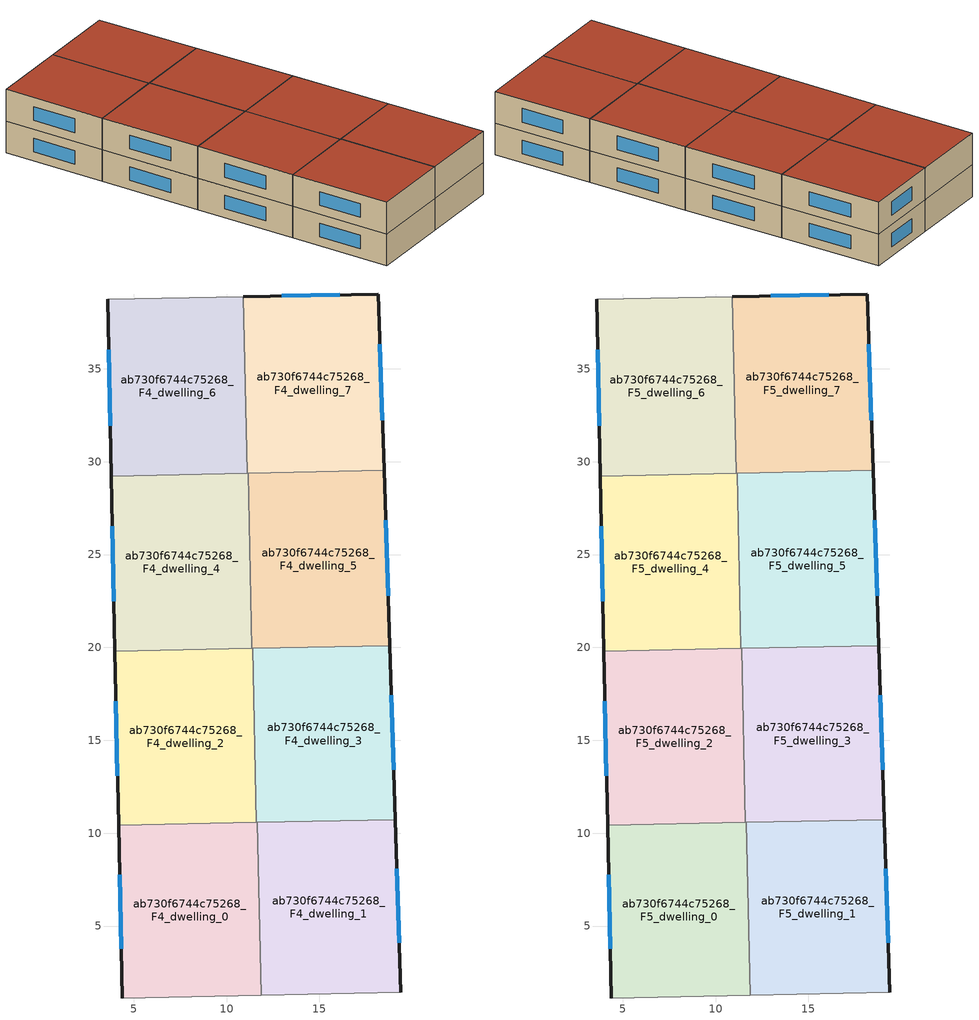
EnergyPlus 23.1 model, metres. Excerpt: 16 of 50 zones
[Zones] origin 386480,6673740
ab730f6744c75268_F4_dwelling_0
 floor to ab730f6744c75268_F3_dwelling_0 (EU_floor_Construction): 11.66,10.58 11.86,1.28 4.38,1.12 4.18,10.42 z12
 wall outside (EU_wall_Construction): 4.18,10.42 4.38,1.12 z12:15
 wall to ab730f6744c75268_F4_dwelling_1 (EU_wall_Construction): 11.86,1.28 11.66,10.58 z12:15
 wall adiabatic (EU_wall_Construction): 4.38,1.12 11.86,1.28 z12:15
 wall to ab730f6744c75268_F4_dwelling_2 (EU_wall_Construction): 11.61,10.58 4.18,10.42 z12:15
 wall to ab730f6744c75268_F4_dwelling_3 (EU_wall_Construction): 11.66,10.58 11.61,10.58 z12:15
 window (EU_Window_Construction): 4.24,7.77 4.32,3.78 z12.86:14.14
ab730f6744c75268_F4_dwelling_1
 floor to ab730f6744c75268_F3_dwelling_1 (EU_floor_Construction): 19.09,10.73 19.39,1.43 11.86,1.28 11.66,10.58 z12
 wall outside (EU_wall_Construction): 19.39,1.43 19.09,10.73 z12:15
 wall adiabatic (EU_wall_Construction): 11.86,1.28 19.39,1.43 z12:15
 wall to ab730f6744c75268_F4_dwelling_3 (EU_wall_Construction): 19.09,10.73 11.66,10.58 z12:15
 window (EU_Window_Construction): 19.3,4.09 19.17,8.08 z12.86:14.14
ab730f6744c75268_F4_dwelling_2
 floor to ab730f6744c75268_F3_dwelling_2 (EU_floor_Construction): 11.41,19.94 11.61,10.58 4.18,10.42 3.99,19.79 z12
 wall outside (EU_wall_Construction): 3.99,19.79 4.18,10.42 z12:15
 wall to ab730f6744c75268_F4_dwelling_3 (EU_wall_Construction): 11.61,10.58 11.41,19.94 z12:15
 wall to ab730f6744c75268_F4_dwelling_4 (EU_wall_Construction): 11.36,19.94 3.99,19.79 z12:15
 wall to ab730f6744c75268_F4_dwelling_5 (EU_wall_Construction): 11.41,19.94 11.36,19.94 z12:15
 window (EU_Window_Construction): 4.04,17.11 4.13,13.1 z12.86:14.14
ab730f6744c75268_F4_dwelling_3
 floor to ab730f6744c75268_F3_dwelling_3 (EU_floor_Construction): 18.78,20.1 19.09,10.73 11.61,10.58 11.41,19.94 z12
 wall outside (EU_wall_Construction): 19.09,10.73 18.78,20.1 z12:15
 wall to ab730f6744c75268_F4_dwelling_5 (EU_wall_Construction): 18.78,20.1 11.41,19.94 z12:15
 window (EU_Window_Construction): 19,13.41 18.87,17.42 z12.86:14.14
ab730f6744c75268_F4_dwelling_4
 floor to ab730f6744c75268_F3_dwelling_4 (EU_floor_Construction): 11.16,29.38 11.36,19.94 3.99,19.79 3.79,29.22 z12
 wall outside (EU_wall_Construction): 3.79,29.22 3.99,19.79 z12:15
 wall to ab730f6744c75268_F4_dwelling_5 (EU_wall_Construction): 11.36,19.94 11.16,29.38 z12:15
 wall to ab730f6744c75268_F4_dwelling_6 (EU_wall_Construction): 11.11,29.37 3.79,29.22 z12:15
 wall to ab730f6744c75268_F4_dwelling_7 (EU_wall_Construction): 11.16,29.38 11.11,29.37 z12:15
 window (EU_Window_Construction): 3.85,26.53 3.93,22.48 z12.86:14.14
ab730f6744c75268_F4_dwelling_5
 floor to ab730f6744c75268_F3_dwelling_5 (EU_floor_Construction): 18.48,29.53 18.78,20.1 11.36,19.94 11.16,29.38 z12
 wall outside (EU_wall_Construction): 18.78,20.1 18.48,29.53 z12:15
 wall to ab730f6744c75268_F4_dwelling_7 (EU_wall_Construction): 18.48,29.53 11.16,29.38 z12:15
 window (EU_Window_Construction): 18.7,22.79 18.57,26.83 z12.86:14.14
ab730f6744c75268_F4_dwelling_6
 floor to ab730f6744c75268_F3_dwelling_6 (EU_floor_Construction): 10.91,38.88 11.11,29.38 3.79,29.22 3.59,38.73 z12
 wall outside (EU_wall_Construction): 3.59,38.73 3.79,29.22 z12:15
 wall adiabatic (EU_wall_Construction): 10.91,38.88 3.59,38.73 z12:15
 wall to ab730f6744c75268_F4_dwelling_7 (EU_wall_Construction): 11.11,29.38 10.91,38.88 z12:15
 window (EU_Window_Construction): 3.65,36.02 3.73,31.94 z12.86:14.14
ab730f6744c75268_F4_dwelling_7
 floor to ab730f6744c75268_F3_dwelling_7 (EU_floor_Construction): 18.17,39.03 18.48,29.53 11.11,29.38 10.91,38.88 z12
 wall outside (EU_wall_Construction): 18.48,29.53 18.17,39.03 10.91,38.88 z12:15
 window (EU_Window_Construction): 16.1,38.99 12.98,38.92 / 18.39,32.24 18.26,36.31 z12.86:14.14
ab730f6744c75268_F5_dwelling_0
 floor to ab730f6744c75268_F4_dwelling_0 (EU_floor_Construction): 11.66,10.58 11.86,1.28 4.38,1.12 4.18,10.42 z15
 wall outside (EU_wall_Construction): 4.18,10.42 4.38,1.12 z15:18
 wall to ab730f6744c75268_F5_dwelling_1 (EU_wall_Construction): 11.86,1.28 11.66,10.58 z15:18
 wall adiabatic (EU_wall_Construction): 4.38,1.12 11.86,1.28 z15:18
 wall to ab730f6744c75268_F5_dwelling_2 (EU_wall_Construction): 11.61,10.58 4.18,10.42 z15:18
 wall to ab730f6744c75268_F5_dwelling_3 (EU_wall_Construction): 11.66,10.58 11.61,10.58 z15:18
 window (EU_Window_Construction): 4.24,7.77 4.32,3.78 z15.86:17.14
 roof outside (EU_roof_Construction): 11.86,1.28 11.66,10.58 4.18,10.42 4.38,1.12 z18
ab730f6744c75268_F5_dwelling_1
 floor to ab730f6744c75268_F4_dwelling_1 (EU_floor_Construction): 19.09,10.73 19.39,1.43 11.86,1.28 11.66,10.58 z15
 wall outside (EU_wall_Construction): 19.39,1.43 19.09,10.73 z15:18
 wall adiabatic (EU_wall_Construction): 11.86,1.28 19.39,1.43 z15:18
 wall to ab730f6744c75268_F5_dwelling_3 (EU_wall_Construction): 19.09,10.73 11.66,10.58 z15:18
 window (EU_Window_Construction): 19.3,4.09 19.17,8.08 z15.86:17.14
 roof outside (EU_roof_Construction): 19.39,1.43 19.09,10.73 11.66,10.58 11.86,1.28 z18
ab730f6744c75268_F5_dwelling_2
 floor to ab730f6744c75268_F4_dwelling_2 (EU_floor_Construction): 11.41,19.94 11.61,10.58 4.18,10.42 3.99,19.79 z15
 wall outside (EU_wall_Construction): 3.99,19.79 4.18,10.42 z15:18
 wall to ab730f6744c75268_F5_dwelling_3 (EU_wall_Construction): 11.61,10.58 11.41,19.94 z15:18
 wall to ab730f6744c75268_F5_dwelling_4 (EU_wall_Construction): 11.36,19.94 3.99,19.79 z15:18
 wall to ab730f6744c75268_F5_dwelling_5 (EU_wall_Construction): 11.41,19.94 11.36,19.94 z15:18
 window (EU_Window_Construction): 4.04,17.11 4.13,13.1 z15.86:17.14
 roof outside (EU_roof_Construction): 11.61,10.58 11.41,19.94 3.99,19.79 4.18,10.42 z18
ab730f6744c75268_F5_dwelling_3
 floor to ab730f6744c75268_F4_dwelling_3 (EU_floor_Construction): 18.78,20.1 19.09,10.73 11.61,10.58 11.41,19.94 z15
 wall outside (EU_wall_Construction): 19.09,10.73 18.78,20.1 z15:18
 wall to ab730f6744c75268_F5_dwelling_5 (EU_wall_Construction): 18.78,20.1 11.41,19.94 z15:18
 window (EU_Window_Construction): 19,13.41 18.87,17.42 z15.86:17.14
 roof outside (EU_roof_Construction): 19.09,10.73 18.78,20.1 11.41,19.94 11.61,10.58 z18
ab730f6744c75268_F5_dwelling_4
 floor to ab730f6744c75268_F4_dwelling_4 (EU_floor_Construction): 11.16,29.38 11.36,19.94 3.99,19.79 3.79,29.22 z15
 wall outside (EU_wall_Construction): 3.79,29.22 3.99,19.79 z15:18
 wall to ab730f6744c75268_F5_dwelling_5 (EU_wall_Construction): 11.36,19.94 11.16,29.38 z15:18
 wall to ab730f6744c75268_F5_dwelling_6 (EU_wall_Construction): 11.11,29.37 3.79,29.22 z15:18
 wall to ab730f6744c75268_F5_dwelling_7 (EU_wall_Construction): 11.16,29.38 11.11,29.37 z15:18
 window (EU_Window_Construction): 3.85,26.53 3.93,22.48 z15.86:17.14
 roof outside (EU_roof_Construction): 11.36,19.94 11.16,29.38 3.79,29.22 3.99,19.79 z18
ab730f6744c75268_F5_dwelling_5
 floor to ab730f6744c75268_F4_dwelling_5 (EU_floor_Construction): 18.48,29.53 18.78,20.1 11.36,19.94 11.16,29.38 z15
 wall outside (EU_wall_Construction): 18.78,20.1 18.48,29.53 z15:18
 wall to ab730f6744c75268_F5_dwelling_7 (EU_wall_Construction): 18.48,29.53 11.16,29.38 z15:18
 window (EU_Window_Construction): 18.7,22.79 18.57,26.83 z15.86:17.14
 roof outside (EU_roof_Construction): 18.78,20.1 18.48,29.53 11.16,29.38 11.36,19.94 z18
ab730f6744c75268_F5_dwelling_6
 floor to ab730f6744c75268_F4_dwelling_6 (EU_floor_Construction): 10.91,38.88 11.11,29.38 3.79,29.22 3.59,38.73 z15
 wall outside (EU_wall_Construction): 3.59,38.73 3.79,29.22 z15:18
 wall adiabatic (EU_wall_Construction): 10.91,38.88 3.59,38.73 z15:18
 wall to ab730f6744c75268_F5_dwelling_7 (EU_wall_Construction): 11.11,29.38 10.91,38.88 z15:18
 window (EU_Window_Construction): 3.65,36.02 3.73,31.94 z15.86:17.14
 roof outside (EU_roof_Construction): 11.11,29.38 10.91,38.88 3.59,38.73 3.79,29.22 z18
ab730f6744c75268_F5_dwelling_7
 floor to ab730f6744c75268_F4_dwelling_7 (EU_floor_Construction): 18.17,39.03 18.48,29.53 11.11,29.38 10.91,38.88 z15
 wall outside (EU_wall_Construction): 18.48,29.53 18.17,39.03 10.91,38.88 z15:18
 window (EU_Window_Construction): 16.1,38.99 12.98,38.92 / 18.39,32.24 18.26,36.31 z15.86:17.14
 roof outside (EU_roof_Construction): 18.48,29.53 18.17,39.03 10.91,38.88 11.11,29.38 z18
[Building]
EU S2 Campaign: North Axis=0; Terrain=City; Solar Distribution=FullExterior
[Site:Location]
Helsinki-Vantaa.AP: Latitude=60.317; Longitude=24.963; Time Zone=2; Elevation=54.6
[SizingPeriod:WeatherFileDays]
AnnualSizingPeriod: Begin Month=1; Begin Day of Month=1; End Month=12; End Day of Month=31; Day of Week for Start Day=Monday; Use Weather File Daylight Saving Period=No; Use Weather File Rain and Snow Indicators=No
[MATERIAL]
EU_InternalMass_Material: Roughness=MediumRough; Thickness=0.1; Conductivity=1; Density=1800; Specific Heat=900; Thermal Absorptance=0.9; Solar Absorptance=0.7; Visible Absorptance=0.7
[MATERIAL:NOMASS] Roughness=MediumRough; Thermal Absorptance=0.9; Solar Absorptance=0.7; Visible Absorptance=0.7
Name | Thermal Resistance
EU_wall_NoMass | 1.10183
EU_roof_NoMass; EU_floor_NoMass | 1.70606
[WINDOWMATERIAL:SIMPLEGLAZINGSYSTEM]
EU_Window_SimpleGlazing: UFactor=3.11035; Solar Heat Gain Coefficient=0.8; Visible Transmittance=0.8
[CONSTRUCTION]
EU_wall_Construction: EU_wall_NoMass
EU_roof_Construction: EU_roof_NoMass
EU_floor_Construction: EU_floor_NoMass
EU_Window_Construction: EU_Window_SimpleGlazing
EU_InternalMass_Construction: EU_InternalMass_Material
[ZONE] Type=1; Multiplier=1; Ceiling Height=autocalculate; Floor Area=autocalculate; Part of Total Floor Area=Yes
Name | Volume
ab730f6744c75268_F4_dwelling_0; ab730f6744c75268_F5_dwelling_0 | 208.738
ab730f6744c75268_F4_dwelling_1; ab730f6744c75268_F5_dwelling_1 | 208.729
ab730f6744c75268_F4_dwelling_2; ab730f6744c75268_F5_dwelling_2 | 208.723
ab730f6744c75268_F4_dwelling_3; ab730f6744c75268_F5_dwelling_3 | 208.72
ab730f6744c75268_F4_dwelling_4; ab730f6744c75268_F5_dwelling_4 | 208.717
ab730f6744c75268_F4_dwelling_5; ab730f6744c75268_F5_dwelling_5 | 208.722
ab730f6744c75268_F4_dwelling_6; ab730f6744c75268_F5_dwelling_6 | 208.754
ab730f6744c75268_F4_dwelling_7; ab730f6744c75268_F5_dwelling_7 | 208.734
[INTERNALMASS] Construction=EU_InternalMass_Construction
Name | Zone or ZoneList | Surface Area
ab730f6744c75268_F4_dwelling_0_EU_InternalMass | ab730f6744c75268_F4_dwelling_0 | 69.58
ab730f6744c75268_F4_dwelling_1_EU_InternalMass | ab730f6744c75268_F4_dwelling_1 | 69.5752
ab730f6744c75268_F4_dwelling_2_EU_InternalMass | ab730f6744c75268_F4_dwelling_2 | 69.5748
ab730f6744c75268_F4_dwelling_3_EU_InternalMass | ab730f6744c75268_F4_dwelling_3 | 69.5748
ab730f6744c75268_F4_dwelling_4_EU_InternalMass | ab730f6744c75268_F4_dwelling_4 | 69.5705
ab730f6744c75268_F4_dwelling_5_EU_InternalMass | ab730f6744c75268_F4_dwelling_5 | 69.5729
ab730f6744c75268_F4_dwelling_6_EU_InternalMass | ab730f6744c75268_F4_dwelling_6 | 69.5834
ab730f6744c75268_F4_dwelling_7_EU_InternalMass | ab730f6744c75268_F4_dwelling_7 | 69.5775
ab730f6744c75268_F5_dwelling_0_EU_InternalMass | ab730f6744c75268_F5_dwelling_0 | 69.58
ab730f6744c75268_F5_dwelling_1_EU_InternalMass | ab730f6744c75268_F5_dwelling_1 | 69.5752
ab730f6744c75268_F5_dwelling_2_EU_InternalMass | ab730f6744c75268_F5_dwelling_2 | 69.5748
ab730f6744c75268_F5_dwelling_3_EU_InternalMass | ab730f6744c75268_F5_dwelling_3 | 69.5748
ab730f6744c75268_F5_dwelling_4_EU_InternalMass | ab730f6744c75268_F5_dwelling_4 | 69.5705
ab730f6744c75268_F5_dwelling_5_EU_InternalMass | ab730f6744c75268_F5_dwelling_5 | 69.5729
ab730f6744c75268_F5_dwelling_6_EU_InternalMass | ab730f6744c75268_F5_dwelling_6 | 69.5834
ab730f6744c75268_F5_dwelling_7_EU_InternalMass | ab730f6744c75268_F5_dwelling_7 | 69.5775
[OTHEREQUIPMENT] Fuel Type=Electricity; Design Level Calculation Method=Watts/Area; Power per Zone Floor Area=1; Fraction Latent=0; Fraction Radiant=0; Fraction Lost=0; Carbon Dioxide Generation Rate=0; EndUse Subcategory=EU_Step8_InternalGains
Name | Zone or ZoneList or Space or SpaceList | Schedule
EU_Step8_InternalGain_ab730f6744c75268_F4_dwelling_0_f000 | ab730f6744c75268_F4_dwelling_0 | EU_Step8_GainSchedule_ab730f6744c75268_F4_dwelling_0_f000
EU_Step8_InternalGain_ab730f6744c75268_F4_dwelling_1_f000 | ab730f6744c75268_F4_dwelling_1 | EU_Step8_GainSchedule_ab730f6744c75268_F4_dwelling_1_f000
EU_Step8_InternalGain_ab730f6744c75268_F4_dwelling_2_f000 | ab730f6744c75268_F4_dwelling_2 | EU_Step8_GainSchedule_ab730f6744c75268_F4_dwelling_2_f000
EU_Step8_InternalGain_ab730f6744c75268_F4_dwelling_3_f000 | ab730f6744c75268_F4_dwelling_3 | EU_Step8_GainSchedule_ab730f6744c75268_F4_dwelling_3_f000
EU_Step8_InternalGain_ab730f6744c75268_F4_dwelling_4_f000 | ab730f6744c75268_F4_dwelling_4 | EU_Step8_GainSchedule_ab730f6744c75268_F4_dwelling_4_f000
EU_Step8_InternalGain_ab730f6744c75268_F4_dwelling_5_f000 | ab730f6744c75268_F4_dwelling_5 | EU_Step8_GainSchedule_ab730f6744c75268_F4_dwelling_5_f000
EU_Step8_InternalGain_ab730f6744c75268_F4_dwelling_6_f000 | ab730f6744c75268_F4_dwelling_6 | EU_Step8_GainSchedule_ab730f6744c75268_F4_dwelling_6_f000
EU_Step8_InternalGain_ab730f6744c75268_F4_dwelling_7_f000 | ab730f6744c75268_F4_dwelling_7 | EU_Step8_GainSchedule_ab730f6744c75268_F4_dwelling_7_f000
EU_Step8_InternalGain_ab730f6744c75268_F5_dwelling_0_f000 | ab730f6744c75268_F5_dwelling_0 | EU_Step8_GainSchedule_ab730f6744c75268_F5_dwelling_0_f000
EU_Step8_InternalGain_ab730f6744c75268_F5_dwelling_1_f000 | ab730f6744c75268_F5_dwelling_1 | EU_Step8_GainSchedule_ab730f6744c75268_F5_dwelling_1_f000
EU_Step8_InternalGain_ab730f6744c75268_F5_dwelling_2_f000 | ab730f6744c75268_F5_dwelling_2 | EU_Step8_GainSchedule_ab730f6744c75268_F5_dwelling_2_f000
EU_Step8_InternalGain_ab730f6744c75268_F5_dwelling_3_f000 | ab730f6744c75268_F5_dwelling_3 | EU_Step8_GainSchedule_ab730f6744c75268_F5_dwelling_3_f000
EU_Step8_InternalGain_ab730f6744c75268_F5_dwelling_4_f000 | ab730f6744c75268_F5_dwelling_4 | EU_Step8_GainSchedule_ab730f6744c75268_F5_dwelling_4_f000
EU_Step8_InternalGain_ab730f6744c75268_F5_dwelling_5_f000 | ab730f6744c75268_F5_dwelling_5 | EU_Step8_GainSchedule_ab730f6744c75268_F5_dwelling_5_f000
EU_Step8_InternalGain_ab730f6744c75268_F5_dwelling_6_f000 | ab730f6744c75268_F5_dwelling_6 | EU_Step8_GainSchedule_ab730f6744c75268_F5_dwelling_6_f000
EU_Step8_InternalGain_ab730f6744c75268_F5_dwelling_7_f000 | ab730f6744c75268_F5_dwelling_7 | EU_Step8_GainSchedule_ab730f6744c75268_F5_dwelling_7_f000
[ZONEVENTILATION:DESIGNFLOWRATE] Schedule=EU_AlwaysOn; Design Flow Rate Calculation Method=AirChanges/Hour; Air Changes per Hour=0.756316; Ventilation Type=Natural; Fan Pressure Rise=0; Fan Total Efficiency=1; Constant Term Coefficient=1; Temperature Term Coefficient=0; Velocity Term Coefficient=0; Velocity Squared Term Coefficient=0; Minimum Indoor Temperature=-100; Maximum Indoor Temperature=100; Delta Temperature=-100; Minimum Outdoor Temperature=-100; Maximum Outdoor Temperature=100; Maximum Wind Speed=40
Name | Zone or ZoneList or Space or SpaceList
EU_ConstantAir_ab730f6744c75268_F4_dwelling_0 | ab730f6744c75268_F4_dwelling_0
EU_ConstantAir_ab730f6744c75268_F4_dwelling_1 | ab730f6744c75268_F4_dwelling_1
EU_ConstantAir_ab730f6744c75268_F4_dwelling_2 | ab730f6744c75268_F4_dwelling_2
EU_ConstantAir_ab730f6744c75268_F4_dwelling_3 | ab730f6744c75268_F4_dwelling_3
EU_ConstantAir_ab730f6744c75268_F4_dwelling_4 | ab730f6744c75268_F4_dwelling_4
EU_ConstantAir_ab730f6744c75268_F4_dwelling_5 | ab730f6744c75268_F4_dwelling_5
EU_ConstantAir_ab730f6744c75268_F4_dwelling_6 | ab730f6744c75268_F4_dwelling_6
EU_ConstantAir_ab730f6744c75268_F4_dwelling_7 | ab730f6744c75268_F4_dwelling_7
EU_ConstantAir_ab730f6744c75268_F5_dwelling_0 | ab730f6744c75268_F5_dwelling_0
EU_ConstantAir_ab730f6744c75268_F5_dwelling_1 | ab730f6744c75268_F5_dwelling_1
EU_ConstantAir_ab730f6744c75268_F5_dwelling_2 | ab730f6744c75268_F5_dwelling_2
EU_ConstantAir_ab730f6744c75268_F5_dwelling_3 | ab730f6744c75268_F5_dwelling_3
EU_ConstantAir_ab730f6744c75268_F5_dwelling_4 | ab730f6744c75268_F5_dwelling_4
EU_ConstantAir_ab730f6744c75268_F5_dwelling_5 | ab730f6744c75268_F5_dwelling_5
EU_ConstantAir_ab730f6744c75268_F5_dwelling_6 | ab730f6744c75268_F5_dwelling_6
EU_ConstantAir_ab730f6744c75268_F5_dwelling_7 | ab730f6744c75268_F5_dwelling_7
[HVACTEMPLATE:THERMOSTAT] Constant Heating Setpoint=20; Constant Cooling Setpoint=50
EU_HeatOnly_ab730f6744c75268_F1_dwelling_8; EU_HeatOnly_ab730f6744c75268_F2_dwelling_0; EU_HeatOnly_ab730f6744c75268_F2_dwelling_1; EU_HeatOnly_ab730f6744c75268_F2_dwelling_2; EU_HeatOnly_ab730f6744c75268_F2_dwelling_3; EU_HeatOnly_ab730f6744c75268_F2_dwelling_4; EU_HeatOnly_ab730f6744c75268_F2_dwelling_5; EU_HeatOnly_ab730f6744c75268_F2_dwelling_6; EU_HeatOnly_ab730f6744c75268_F2_dwelling_7; EU_HeatOnly_ab730f6744c75268_F3_dwelling_0; EU_HeatOnly_ab730f6744c75268_F3_dwelling_1; EU_HeatOnly_ab730f6744c75268_F3_dwelling_2; EU_HeatOnly_ab730f6744c75268_F3_dwelling_3; EU_HeatOnly_ab730f6744c75268_F3_dwelling_4; EU_HeatOnly_ab730f6744c75268_F3_dwelling_5; EU_HeatOnly_ab730f6744c75268_F3_dwelling_6; EU_HeatOnly_ab730f6744c75268_F3_dwelling_7; EU_HeatOnly_ab730f6744c75268_F4_dwelling_0; EU_HeatOnly_ab730f6744c75268_F4_dwelling_1; EU_HeatOnly_ab730f6744c75268_F4_dwelling_2; EU_HeatOnly_ab730f6744c75268_F4_dwelling_3; EU_HeatOnly_ab730f6744c75268_F4_dwelling_4; EU_HeatOnly_ab730f6744c75268_F4_dwelling_5; EU_HeatOnly_ab730f6744c75268_F4_dwelling_6; EU_HeatOnly_ab730f6744c75268_F4_dwelling_7; EU_HeatOnly_ab730f6744c75268_F5_dwelling_0; EU_HeatOnly_ab730f6744c75268_F5_dwelling_1; EU_HeatOnly_ab730f6744c75268_F5_dwelling_2; EU_HeatOnly_ab730f6744c75268_F5_dwelling_3; EU_HeatOnly_ab730f6744c75268_F5_dwelling_4; EU_HeatOnly_ab730f6744c75268_F5_dwelling_5; EU_HeatOnly_ab730f6744c75268_F5_dwelling_6; EU_HeatOnly_ab730f6744c75268_F5_dwelling_7
[HVACTEMPLATE:ZONE:IDEALLOADSAIRSYSTEM] System Availability Schedule=EU_AlwaysOn; Maximum Heating Supply Air Temperature=50; Minimum Cooling Supply Air Temperature=13; Maximum Heating Supply Air Humidity Ratio=0.0156; Minimum Cooling Supply Air Humidity Ratio=0.0077; Heating Limit=NoLimit; Cooling Limit=NoLimit; Heating Availability Schedule=EU_AlwaysOn; Cooling Availability Schedule=EU_CoolingOff; Dehumidification Control Type=ConstantSensibleHeatRatio; Cooling Sensible Heat Ratio=0.7; Dehumidification Setpoint=60; Humidification Control Type=None; Humidification Setpoint=30; Outdoor Air Method=None; Outdoor Air Flow Rate per Person=0.00944; Outdoor Air Flow Rate per Zone Floor Area=0; Outdoor Air Flow Rate per Zone=0; Demand Controlled Ventilation Type=None; Outdoor Air Economizer Type=NoEconomizer; Heat Recovery Type=None; Sensible Heat Recovery Effectiveness=0.7; Latent Heat Recovery Effectiveness=0.65
Name | Template Thermostat
ab730f6744c75268_F4_dwelling_0 | EU_HeatOnly_ab730f6744c75268_F4_dwelling_0
ab730f6744c75268_F4_dwelling_1 | EU_HeatOnly_ab730f6744c75268_F4_dwelling_1
ab730f6744c75268_F4_dwelling_2 | EU_HeatOnly_ab730f6744c75268_F4_dwelling_2
ab730f6744c75268_F4_dwelling_3 | EU_HeatOnly_ab730f6744c75268_F4_dwelling_3
ab730f6744c75268_F4_dwelling_4 | EU_HeatOnly_ab730f6744c75268_F4_dwelling_4
ab730f6744c75268_F4_dwelling_5 | EU_HeatOnly_ab730f6744c75268_F4_dwelling_5
ab730f6744c75268_F4_dwelling_6 | EU_HeatOnly_ab730f6744c75268_F4_dwelling_6
ab730f6744c75268_F4_dwelling_7 | EU_HeatOnly_ab730f6744c75268_F4_dwelling_7
ab730f6744c75268_F5_dwelling_0 | EU_HeatOnly_ab730f6744c75268_F5_dwelling_0
ab730f6744c75268_F5_dwelling_1 | EU_HeatOnly_ab730f6744c75268_F5_dwelling_1
ab730f6744c75268_F5_dwelling_2 | EU_HeatOnly_ab730f6744c75268_F5_dwelling_2
ab730f6744c75268_F5_dwelling_3 | EU_HeatOnly_ab730f6744c75268_F5_dwelling_3
ab730f6744c75268_F5_dwelling_4 | EU_HeatOnly_ab730f6744c75268_F5_dwelling_4
ab730f6744c75268_F5_dwelling_5 | EU_HeatOnly_ab730f6744c75268_F5_dwelling_5
ab730f6744c75268_F5_dwelling_6 | EU_HeatOnly_ab730f6744c75268_F5_dwelling_6
ab730f6744c75268_F5_dwelling_7 | EU_HeatOnly_ab730f6744c75268_F5_dwelling_7
[SIZING:ZONE] Zone Cooling Design Supply Air Temperature Input Method=SupplyAirTemperature; Zone Cooling Design Supply Air Temperature=13; Zone Heating Design Supply Air Temperature Input Method=SupplyAirTemperature; Zone Heating Design Supply Air Temperature=50; Zone Cooling Design Supply Air Humidity Ratio=0.008; Zone Heating Design Supply Air Humidity Ratio=0.008; Cooling Design Air Flow Method=DesignDay; Cooling Design Air Flow Rate=0; Cooling Minimum Air Flow per Zone Floor Area=0.000762; Cooling Minimum Air Flow=0; Cooling Minimum Air Flow Fraction=0.2; Heating Design Air Flow Method=DesignDay; Heating Design Air Flow Rate=0; Heating Maximum Air Flow per Zone Floor Area=0.002032; Heating Maximum Air Flow=0.141576; Heating Maximum Air Flow Fraction=0.3; Account for Dedicated Outdoor Air System=No; Dedicated Outdoor Air System Control Strategy=NeutralSupplyAir; Dedicated Outdoor Air Low Setpoint Temperature for Design=autosize; Dedicated Outdoor Air High Setpoint Temperature for Design=autosize; Zone Load Sizing Method=Sensible Load Only No Latent Load; Zone Latent Cooling Design Supply Air Humidity Ratio Input Method=HumidityRatioDifference; Zone Cooling Design Supply Air Humidity Ratio Difference=0.005; Zone Latent Heating Design Supply Air Humidity Ratio Input Method=HumidityRatioDifference; Zone Humidification Design Supply Air Humidity Ratio Difference=0.005
ab730f6744c75268_F4_dwelling_0; ab730f6744c75268_F4_dwelling_1; ab730f6744c75268_F4_dwelling_2; ab730f6744c75268_F4_dwelling_3; ab730f6744c75268_F4_dwelling_4; ab730f6744c75268_F4_dwelling_5; ab730f6744c75268_F4_dwelling_6; ab730f6744c75268_F4_dwelling_7; ab730f6744c75268_F5_dwelling_0; ab730f6744c75268_F5_dwelling_1; ab730f6744c75268_F5_dwelling_2; ab730f6744c75268_F5_dwelling_3; ab730f6744c75268_F5_dwelling_4; ab730f6744c75268_F5_dwelling_5; ab730f6744c75268_F5_dwelling_6; ab730f6744c75268_F5_dwelling_7
[SCHEDULE:CONSTANT]
Name | Hourly Value
EU_AlwaysOn | 1
EU_CoolingOff | 0
[SCHEDULE:FILE] Column Number=1; Rows to Skip at Top=0; Number of Hours of Data=8760; Column Separator=Comma; Interpolate to Timestep=No; Minutes per Item=60; Adjust Schedule for Daylight Savings=Yes
Name | File
EU_Step8_GainSchedule_ab730f6744c75268_F4_dwelling_0_f000 | ../../schedules/ab730f6744c75268/ab730f6744c75268_F4_dwelling_0_f000_gain.csv
EU_Step8_GainSchedule_ab730f6744c75268_F4_dwelling_1_f000 | ../../schedules/ab730f6744c75268/ab730f6744c75268_F4_dwelling_1_f000_gain.csv
EU_Step8_GainSchedule_ab730f6744c75268_F4_dwelling_2_f000 | ../../schedules/ab730f6744c75268/ab730f6744c75268_F4_dwelling_2_f000_gain.csv
EU_Step8_GainSchedule_ab730f6744c75268_F4_dwelling_3_f000 | ../../schedules/ab730f6744c75268/ab730f6744c75268_F4_dwelling_3_f000_gain.csv
EU_Step8_GainSchedule_ab730f6744c75268_F4_dwelling_4_f000 | ../../schedules/ab730f6744c75268/ab730f6744c75268_F4_dwelling_4_f000_gain.csv
EU_Step8_GainSchedule_ab730f6744c75268_F4_dwelling_5_f000 | ../../schedules/ab730f6744c75268/ab730f6744c75268_F4_dwelling_5_f000_gain.csv
EU_Step8_GainSchedule_ab730f6744c75268_F4_dwelling_6_f000 | ../../schedules/ab730f6744c75268/ab730f6744c75268_F4_dwelling_6_f000_gain.csv
EU_Step8_GainSchedule_ab730f6744c75268_F4_dwelling_7_f000 | ../../schedules/ab730f6744c75268/ab730f6744c75268_F4_dwelling_7_f000_gain.csv
EU_Step8_GainSchedule_ab730f6744c75268_F5_dwelling_0_f000 | ../../schedules/ab730f6744c75268/ab730f6744c75268_F5_dwelling_0_f000_gain.csv
EU_Step8_GainSchedule_ab730f6744c75268_F5_dwelling_1_f000 | ../../schedules/ab730f6744c75268/ab730f6744c75268_F5_dwelling_1_f000_gain.csv
EU_Step8_GainSchedule_ab730f6744c75268_F5_dwelling_2_f000 | ../../schedules/ab730f6744c75268/ab730f6744c75268_F5_dwelling_2_f000_gain.csv
EU_Step8_GainSchedule_ab730f6744c75268_F5_dwelling_3_f000 | ../../schedules/ab730f6744c75268/ab730f6744c75268_F5_dwelling_3_f000_gain.csv
EU_Step8_GainSchedule_ab730f6744c75268_F5_dwelling_4_f000 | ../../schedules/ab730f6744c75268/ab730f6744c75268_F5_dwelling_4_f000_gain.csv
EU_Step8_GainSchedule_ab730f6744c75268_F5_dwelling_5_f000 | ../../schedules/ab730f6744c75268/ab730f6744c75268_F5_dwelling_5_f000_gain.csv
EU_Step8_GainSchedule_ab730f6744c75268_F5_dwelling_6_f000 | ../../schedules/ab730f6744c75268/ab730f6744c75268_F5_dwelling_6_f000_gain.csv
EU_Step8_GainSchedule_ab730f6744c75268_F5_dwelling_7_f000 | ../../schedules/ab730f6744c75268/ab730f6744c75268_F5_dwelling_7_f000_gain.csv
